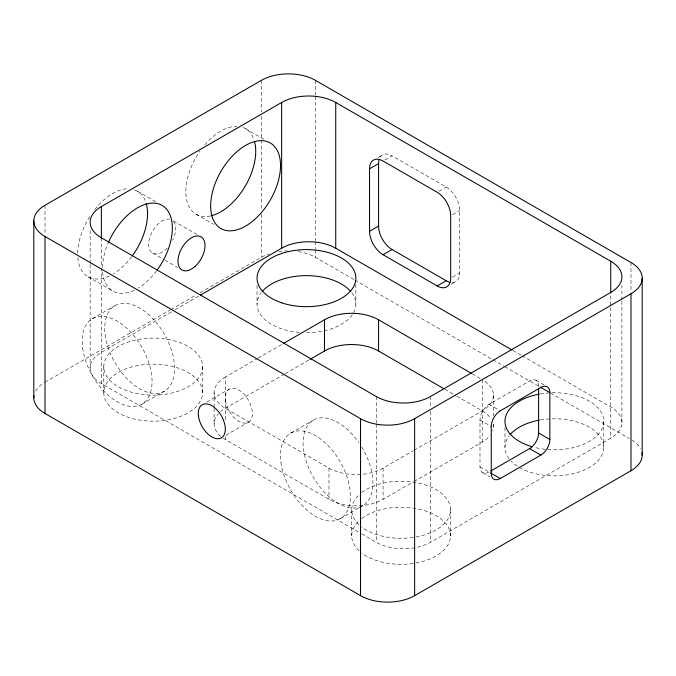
<?xml version="1.0" encoding="UTF-8"?>
<svg xmlns="http://www.w3.org/2000/svg" width="676" height="676" viewBox="0 0 676 676"><rect width="100%" height="100%" fill="white"/><g stroke="black" fill="none" stroke-linecap="round" stroke-linejoin="round"><path stroke-width="0.51" stroke-dasharray="3.38 2.54" d="M90.145 264.434L90.145 367.93M90.145 263.378L90.145 228.522M214.106 407.231L214.106 392.655M493.446 395.257L493.446 416.078M621.903 301.107L621.912 422.584M621.903 300.051L621.912 285.28M92.426 318.633L114.962 305.628M378.019 157.483L382.531 154.88M384.881 159.992L392.088 155.826L446.185 187.058A19.122 11.044 60 0 1 459.705 210.481L459.705 272.935A19.122 11.044 60 0 1 451.162 282.526M45.005 382.244L170.073 310.03M170.986 309.507L196.547 294.744M200.206 292.64L261.367 257.328A38.245 22.08 0 0 1 269.065 253.889M171.467 311.83L101.349 352.314A38.245 22.08 0 0 0 101.349 383.545L360.781 533.33M175.109 309.726L199.699 295.53M438.969 191.224L446.185 187.058M452.498 214.638L459.705 210.481M141.825 404.206L164.369 391.193M225.311 419.72L225.311 377.039L257.15 358.652M258.063 358.128L282.627 343.949M206.729 402.11L229.265 389.106M284.444 374.124L225.311 408.27A38.245 22.08 0 0 0 220.841 411.371M285.356 373.6L309.008 359.945M452.498 277.101L459.705 272.935M451.238 284.292L455.742 281.689M225.852 435.243L248.396 422.23M290.756 433.147L313.301 420.134M489.01 472.025A12.751 7.36 -60 0 1 479.994 466.82L479.994 419.973A12.751 7.36 -60 0 1 489.01 404.366L529.578 380.943A12.751 7.36 -60 0 1 538.595 386.148M225.311 377.039A38.245 22.08 0 0 0 225.311 408.27L328.984 468.122A38.245 22.08 0 0 0 383.072 468.122L413.104 450.791M414.008 450.267L482.242 410.873A38.245 22.08 0 0 0 484.565 381.103M340.163 518.72L359.1 507.786M359.995 507.262L362.699 505.707M222.987 438.031A38.245 22.08 0 0 0 225.311 439.501L328.984 499.353A38.245 22.08 0 0 0 383.072 499.353L413.104 482.022M414.008 481.498L482.242 442.104A38.245 22.08 0 0 0 490.303 435.26M361.702 533.854L376.312 542.296A38.245 22.08 0 0 0 430.409 542.296L610.715 438.192L610.715 294.567M245.506 128.66L264.096 139.391M512.966 350.531L521.188 355.28M522.1 355.804L610.715 406.969A38.245 22.08 0 0 1 610.715 438.192M535.95 380.309L544.805 385.421M298.15 251.582A38.245 22.08 0 0 1 315.464 257.328L353.878 279.501M354.79 280.033L491.976 359.235M492.897 359.767L503.865 366.096M504.786 366.629L540.842 387.449M550.509 393.026L629.17 438.445M196.099 214.224L213.81 224.449M472.245 373.862L480.425 378.594M137.321 191.114L155.911 201.854M173.538 220.968L197.51 234.809M489.01 404.366L500.274 410.864M444.96 389.342L455.869 395.646M456.782 396.17L482.242 410.873A38.245 22.08 0 0 1 491.241 419.086M479.994 419.973L491.258 426.48M152.641 253.069L164.184 259.728M165.071 260.243L177.501 267.417M479.994 466.82L491.258 473.327M482.63 472.659L489.872 476.842M87.914 276.687L112.706 291.001M630.995 262.525L630.995 292.024M603.769 421.283L603.769 447.301M504.964 427.528L504.964 447.301M493.446 424.401L493.446 426.488M482.242 379.642L482.242 442.104M450.512 509.763L450.512 535.789M430.409 396.55L430.409 407.113M430.409 411.338L430.409 542.296M383.072 468.122L383.072 499.353M376.312 396.55L376.312 422.956M376.312 424.013L376.312 542.296M355.855 284.393L355.855 304.166M351.706 509.763L351.706 535.789M328.984 468.122L328.984 499.353M315.464 80.351L315.464 95.105M315.464 96.153L315.464 240.47M315.464 241.526L315.464 248.895M315.464 249.951L315.464 257.328M261.367 80.351L261.367 111.954M261.367 116.171L261.367 209.923M261.367 214.131L261.367 257.328M257.041 285.433L257.041 304.166M225.311 436.375L225.311 439.501M214.106 408.27L214.106 423.886M202.589 366.629A49.407 28.527 0 0 1 128.482 391.328A49.407 28.527 0 0 1 128.482 341.929A49.407 28.527 0 0 1 202.589 366.629L202.589 392.655A49.407 28.527 0 0 1 128.482 417.354A49.407 28.527 0 0 1 128.482 367.947A49.407 28.527 0 0 1 202.589 392.655M103.783 366.629L103.783 392.655M101.349 237.8L101.349 267.375M101.349 267.831L101.349 383.545M45.005 205.276L45.005 234.766M631.798 439.975A38.245 22.08 0 0 1 640.4 448.416M278.681 251.582A38.245 22.08 0 0 1 287.427 250.864M35.6 391.159A38.245 22.08 0 0 1 44.202 382.717M380.081 157.331A19.122 11.044 60 0 1 392.088 155.826M540.344 393.931A49.407 28.527 0 0 1 603.685 422.999A49.407 28.527 0 0 1 534.741 447.453M540.344 419.957A49.407 28.527 0 0 1 600.592 437.237A49.407 28.527 0 0 1 575.132 473.192A49.407 28.527 0 0 1 511.166 461.142M509.028 458.632A49.407 28.527 0 0 1 509.028 435.978M220.841 436.392A38.245 22.08 0 0 1 218.323 413.805M493.243 424.207A38.245 22.08 0 0 1 492.635 431.009M361.745 492.525A49.407 28.527 0 0 1 441.462 493.303A49.407 28.527 0 0 1 416.095 536.947M413.188 537.42A49.407 28.527 0 0 1 361.745 527.001M359.108 524.779A49.407 28.527 0 0 1 359.108 494.748M361.745 518.551A49.407 28.527 0 0 1 441.462 519.329A49.407 28.527 0 0 1 416.095 562.964M413.188 563.446A49.407 28.527 0 0 1 361.745 553.027M359.108 550.805A49.407 28.527 0 0 1 359.108 520.773M351.79 292.843A49.407 28.527 0 0 1 306.448 332.693M299.324 332.398A49.407 28.527 0 0 1 261.105 292.843M361.66 446.895A49.407 28.527 60 0 1 349.568 507.659A49.407 28.527 60 0 1 303.465 436.89A49.407 28.527 60 0 1 358.888 442.636M242.819 127.409A49.407 28.527 -60 0 1 254.142 140.143M210.371 215.965A49.407 28.527 -60 0 1 186.365 198.102A49.407 28.527 -60 0 1 199.919 151.162M204.752 144.875A49.407 28.527 -60 0 1 236.845 126.344M173.521 221.424A19.122 11.044 -60 0 1 172.701 240.284M167.183 248.151A19.122 11.044 -60 0 1 148.745 242.692A19.122 11.044 -60 0 1 169.6 219.159M134.634 189.871A49.407 28.527 -60 0 1 145.957 202.606M131.736 256.626A49.407 28.527 -60 0 1 113.399 273.78M109.478 275.892A49.407 28.527 -60 0 1 77.824 257.615M77.689 253.162A49.407 28.527 -60 0 1 90.601 215.298M94.708 209.611A49.407 28.527 -60 0 1 128.66 188.807M156.528 270.941A49.407 28.527 -60 0 1 138.191 288.086M134.27 290.198A49.407 28.527 -60 0 1 102.617 271.929M102.482 267.468A49.407 28.527 -60 0 1 108.168 243.022M280.962 462.376A49.407 28.527 60 0 0 337.485 519.962A49.407 28.527 60 0 0 327.936 445.459A49.407 28.527 60 0 0 280.962 462.376M225.48 400.42A19.122 11.044 60 0 0 247.357 422.711A19.122 11.044 60 0 0 243.664 393.871A19.122 11.044 60 0 0 225.48 400.42M82.624 347.87A49.407 28.527 60 0 0 139.146 405.448A49.407 28.527 60 0 0 129.606 330.953A49.407 28.527 60 0 0 82.624 347.87M105.169 334.857A49.407 28.527 60 0 0 161.682 392.443A49.407 28.527 60 0 0 152.142 317.94A49.407 28.527 60 0 0 105.169 334.857"/><path stroke-width="1.01" d="M33.8 220.891L33.8 397.86M642.2 455.109L642.2 278.14M101.349 238.256L101.349 206.577L281.655 102.473A38.245 22.08 0 0 1 335.744 102.473L610.715 261.223L610.715 292.911M449.903 282.289A19.122 11.044 60 0 1 446.185 280.743L437.169 285.948L383.072 254.725A19.122 11.044 60 0 1 369.552 231.302L369.552 168.839L378.568 163.634A19.122 11.044 60 0 1 379.092 159.637M200.611 295.006L281.655 248.219A38.245 22.08 0 0 1 335.744 248.219L512.053 350.007M369.552 231.302L378.568 226.097L378.568 163.634M383.072 254.725L392.088 249.52L446.185 280.743M283.54 343.416L324.48 319.782A38.245 22.08 0 0 1 378.568 319.782L471.333 373.338M309.921 359.421L324.48 351.013A38.245 22.08 0 0 1 378.568 351.013L444.048 388.818M45.005 236.499L360.536 418.672A38.245 22.08 0 0 0 414.633 418.672L630.995 293.756A38.245 22.08 0 0 0 630.995 262.525L315.464 80.351A38.245 22.08 0 0 0 261.367 80.351L45.005 205.276A38.245 22.08 0 0 0 45.005 236.499L45.005 413.475L360.536 595.649A38.245 22.08 0 0 0 414.633 595.649L630.995 470.724A38.245 22.08 0 0 0 641.997 452.835M490.81 470.986L529.578 448.602A12.751 7.36 -60 0 0 538.595 432.986L538.595 388.227M500.274 478.532L540.842 455.109A12.751 7.36 -60 0 0 549.858 439.493L549.858 392.655A12.751 7.36 -60 0 0 540.842 387.449L500.274 410.864A12.751 7.36 -60 0 0 491.258 426.48L491.258 473.327A12.751 7.36 -60 0 0 500.274 478.532L490.742 473.031M540.327 387.145L549.858 392.655M538.595 432.986L549.858 439.493M529.578 448.602L540.842 455.109M630.995 293.756L630.995 470.724M414.633 418.672L414.633 595.649M378.568 319.782L378.568 351.013M360.536 418.672L360.536 595.649M335.744 102.473L335.744 248.219M324.48 319.782L324.48 351.013M281.655 102.473L281.655 248.219M610.715 261.223A38.245 22.08 0 0 1 610.715 292.454L430.409 396.55A38.245 22.08 0 0 1 376.312 396.55L101.349 237.8A38.245 22.08 0 0 1 101.349 206.577M45.005 413.475A38.245 22.08 0 0 1 34.003 395.578M437.169 285.948A19.122 11.044 60 0 0 450.689 278.14L450.689 215.686A19.122 11.044 60 0 0 437.169 192.263L383.072 161.032A19.122 11.044 60 0 0 369.552 168.839M392.088 249.52A19.122 11.044 60 0 1 378.568 226.097M532.105 446.743A49.407 28.527 0 0 1 505.116 419.01A49.407 28.527 0 0 1 539.38 394.1M510.042 434.702A49.407 28.527 0 0 1 539.38 420.126M262.127 291.567A49.407 28.527 0 0 1 306.448 275.647A49.407 28.527 0 0 1 350.768 291.567M254.607 141.757A49.407 28.527 -60 0 1 245.202 186.213A49.407 28.527 -60 0 1 211.191 215.771M146.202 203.408A49.407 28.527 -60 0 1 132.327 255.824M108.566 242.101A49.407 28.527 -60 0 1 162.113 205.428A49.407 28.527 -60 0 1 157.119 270.138M281.748 302.848A49.407 28.527 0 0 0 355.855 278.14A49.407 28.527 0 0 0 281.748 253.441A49.407 28.527 0 0 0 281.748 302.848M198.431 416.027A19.122 11.044 60 0 0 220.308 438.327A19.122 11.044 60 0 0 216.616 409.487A19.122 11.044 60 0 0 198.431 416.027M254.632 219.497A49.407 28.527 -60 0 0 270.299 142.966A49.407 28.527 -60 0 0 211.85 194.798A49.407 28.527 -60 0 0 254.632 219.497M195.001 266.479A19.122 11.044 -60 0 0 201.068 236.862A19.122 11.044 -60 0 0 178.439 256.922A19.122 11.044 -60 0 0 195.001 266.479"/></g></svg>
